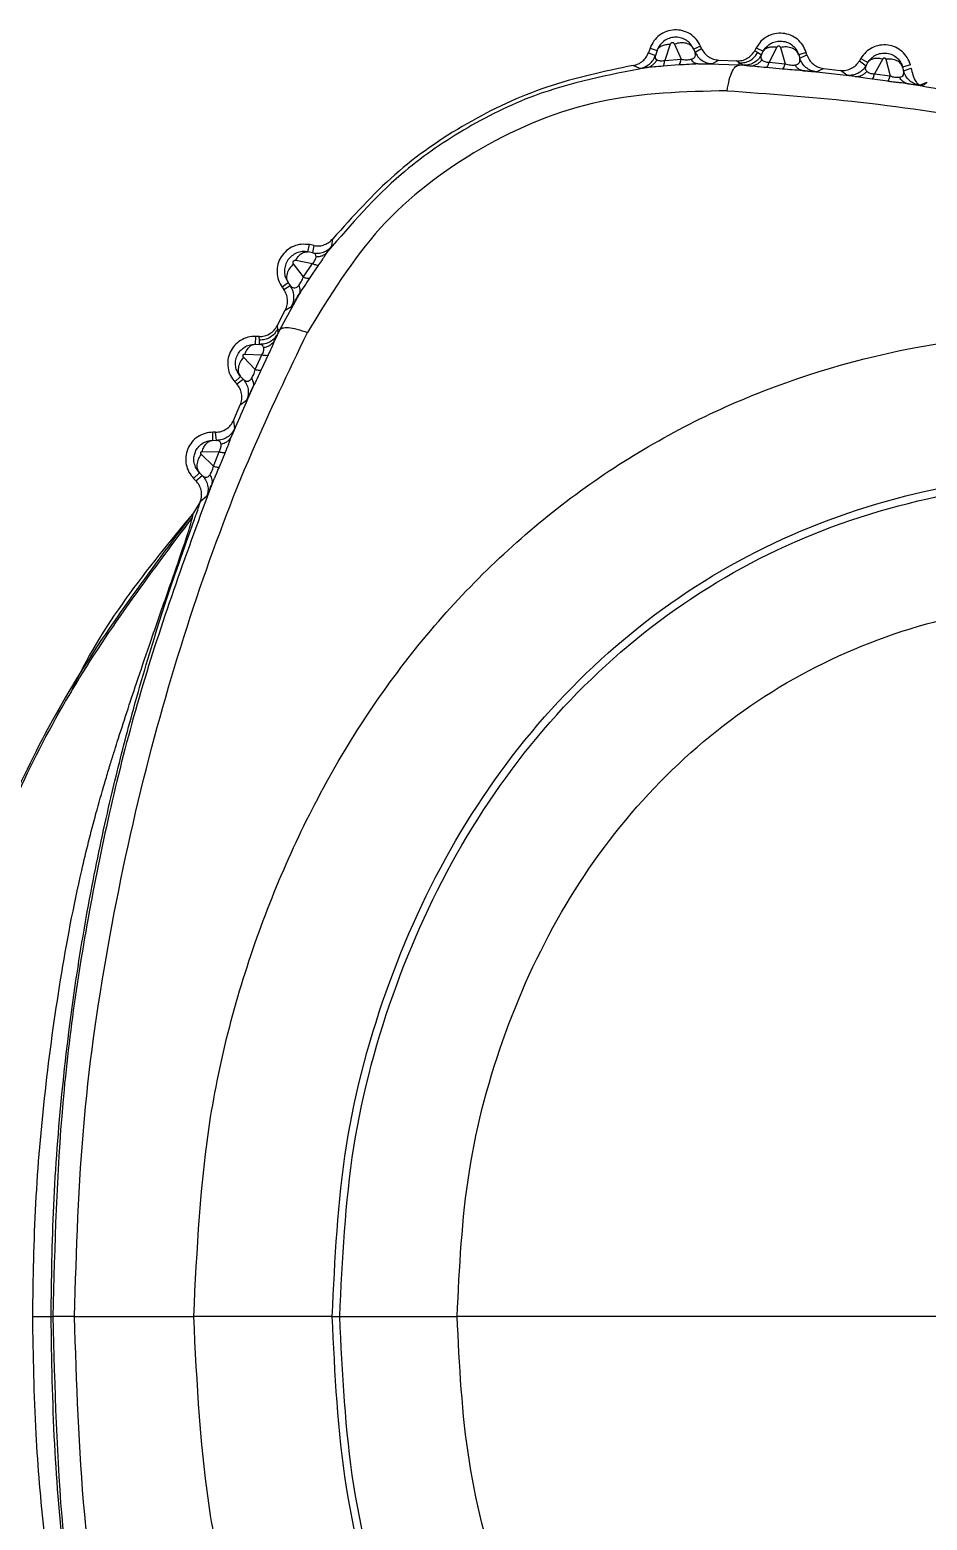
# Model space of a CAD drawing. Extents: x 412 to 492, y 622 to 766.
# Drawn here: x 485.51 to 486.421, y 696.249 to 697.764 of the extents above; entities that cross this region are included whole.
import ezdxf

# ---------------------------------------------------------------- set-up
doc = ezdxf.new("R2010")
doc.units = 0
doc.header["$MEASUREMENT"] = 0
doc.layers.add('1', color=4, linetype='Continuous')
doc.layers.add('GEOMETRY', color=4, linetype='Continuous', lineweight=25)

# ---------------------------------------------------------------- blocks, each defined once
blk = doc.blocks.new('2024 Beam 220V LL')
at = {"layer": 'GEOMETRY'}
for p, q in [((74.1871, 54.9867), (74.1855, 54.9821)), ((74.1855, 54.9821), (74.1926, 54.9794)), ((74.1871, 54.9867), (74.1942, 54.9843)), ((74.1942, 54.9843), (74.1926, 54.9794)), ((74.2076, 54.9907), (74.2021, 54.9743)), ((74.2121, 54.9909), (74.2186, 54.9754)), ((74.2384, 54.9888), (74.2315, 54.9858)), ((74.2328, 54.9827), (74.2315, 54.9858)), ((74.2328, 54.9827), (74.2395, 54.9864)), ((74.2395, 54.9864), (74.2384, 54.9888)), ((74.295, 54.9872), (74.2935, 54.9843)), ((74.2935, 54.9843), (74.2965, 54.9823)), ((74.295, 54.9872), (74.302, 54.9835)), ((74.2965, 54.9823), (74.3002, 54.9798)), ((74.3002, 54.9798), (74.302, 54.9835)), ((74.316, 54.9878), (74.3081, 54.9724)), ((74.3196, 54.9875), (74.3245, 54.9709)), ((74.3457, 54.9824), (74.3382, 54.9801)), ((74.3382, 54.9801), (74.3392, 54.9766)), ((74.3392, 54.9766), (74.3465, 54.9798)), ((74.3465, 54.9798), (74.3457, 54.9824)), ((74.1767, 54.9662), (74.1699, 54.9691)), ((74.2165, 54.9696), (74.2003, 54.9684)), ((74.2021, 54.9743), (74.2186, 54.9754)), ((74.2776, 54.9695), (74.2361, 54.9707)), ((74.2505, 54.971), (74.257, 54.9746)), ((74.257, 54.9746), (74.2749, 54.9738)), ((74.2778, 54.9718), (74.2749, 54.9738)), ((74.2776, 54.9695), (74.2778, 54.9718)), ((74.2877, 54.9687), (74.2776, 54.9695)), ((74.2814, 54.9694), (74.2778, 54.9718)), ((74.3216, 54.9654), (74.3051, 54.9669)), ((74.3081, 54.9724), (74.3245, 54.9709)), ((74.395, 54.958), (74.3416, 54.9639)), ((74.3559, 54.9628), (74.3632, 54.966)), ((74.3632, 54.966), (74.3805, 54.9641)), ((74.3871, 54.9591), (74.3805, 54.9641)), ((74.4012, 54.9762), (74.3998, 54.9738)), ((74.3998, 54.9738), (74.4065, 54.9689)), ((74.4012, 54.9762), (74.4083, 54.9721)), ((74.4065, 54.9689), (74.4083, 54.9721)), ((74.4237, 54.9758), (74.4152, 54.9607)), ((74.4266, 54.9754), (74.431, 54.9585)), ((74.4517, 54.9696), (74.4437, 54.9675)), ((74.4437, 54.9675), (74.4447, 54.9635)), ((74.4447, 54.9635), (74.4525, 54.9665)), ((74.4287, 54.9531), (74.4129, 54.9552)), ((74.4152, 54.9607), (74.431, 54.9585)), ((74.4607, 54.9491), (74.4675, 54.9518)), ((73.8397, 54.7796), (73.8411, 54.787)), ((73.8459, 54.786), (73.8411, 54.787)), ((73.8447, 54.7785), (73.8459, 54.786)), ((73.864, 54.7857), (73.865, 54.793)), ((73.8351, 54.7541), (73.825, 54.7674)), ((73.8274, 54.7712), (73.8443, 54.7678)), ((73.8351, 54.7541), (73.8443, 54.7678)), ((73.8447, 54.7785), (73.8397, 54.7796)), ((73.8163, 54.7553), (73.8197, 54.748)), ((73.8503, 54.7663), (73.8412, 54.7529)), ((73.8307, 54.7368), (73.8108, 54.7)), ((73.8197, 54.748), (73.8136, 54.7436)), ((73.8136, 54.7436), (73.8152, 54.7414)), ((73.8152, 54.7414), (73.8217, 54.7454)), ((73.8197, 54.748), (73.8217, 54.7454)), ((73.8166, 54.7204), (73.823, 54.7241)), ((73.8084, 54.7045), (73.8166, 54.7204)), ((73.7865, 54.6858), (73.7868, 54.6937)), ((73.79, 54.6936), (73.7868, 54.6937)), ((73.7903, 54.69), (73.79, 54.6936)), ((73.8108, 54.7), (73.8063, 54.6905)), ((73.8084, 54.7045), (73.8087, 54.701)), ((73.8108, 54.7), (73.8087, 54.701)), ((73.8087, 54.701), (73.809, 54.6966)), ((73.7865, 54.6858), (73.7905, 54.6856)), ((73.7905, 54.6856), (73.7903, 54.69)), ((73.786, 54.6601), (73.7742, 54.6725)), ((73.7757, 54.6758), (73.793, 54.675)), ((73.786, 54.6601), (73.793, 54.675)), ((73.7993, 54.6749), (73.7923, 54.6599)), ((73.7713, 54.6528), (73.7655, 54.6474)), ((73.7655, 54.6474), (73.7674, 54.6454)), ((73.7674, 54.6454), (73.7739, 54.6502)), ((73.7739, 54.6502), (73.7713, 54.6528)), ((73.764, 54.6082), (73.771, 54.6241)), ((73.771, 54.6241), (73.7774, 54.6288)), ((73.764, 54.6082), (73.765, 54.5999)), ((73.7432, 54.5881), (73.7432, 54.5963)), ((73.7459, 54.5963), (73.7432, 54.5963)), ((73.7432, 54.5881), (73.7469, 54.588)), ((73.7469, 54.588), (73.7459, 54.5963)), ((73.7436, 54.5617), (73.7311, 54.5739)), ((73.7323, 54.5766), (73.7496, 54.5764)), ((73.7436, 54.5617), (73.7496, 54.5764)), ((73.7555, 54.5757), (73.7494, 54.5609)), ((73.7295, 54.5551), (73.7236, 54.5493)), ((73.7295, 54.5551), (73.7255, 54.5609)), ((73.7324, 54.5523), (73.7295, 54.5551)), ((73.7236, 54.5493), (73.7259, 54.547)), ((73.7259, 54.547), (73.7324, 54.5523)), ((73.7302, 54.5256), (73.7236, 54.5145)), ((73.7289, 54.5207), (73.7302, 54.5256)), ((73.7302, 54.5256), (73.7303, 54.526)), ((73.7303, 54.526), (73.7368, 54.5312)), ((73.7224, 54.5096), (73.7236, 54.5145)), ((73.5788, 53.6975), (73.5805, 53.6975)), ((73.8643, 53.6975), (73.8719, 53.6975)), ((73.8719, 53.6975), (73.9912, 53.6975))]:
    blk.add_line(p, q, dxfattribs=at)
for points in [[(74.2384, 54.9888), (74.2371, 54.9913), (74.2344, 54.9961), (74.2279, 55.0015), (74.2203, 55.0048), (74.212, 55.0057), (74.2038, 55.0041), (74.1965, 55.0002), (74.1905, 54.9943), (74.1882, 54.9892), (74.1871, 54.9867)], [(74.3457, 54.9824), (74.3447, 54.9849), (74.3427, 54.99), (74.337, 54.996), (74.33, 55.0002), (74.322, 55.0021), (74.3138, 55.0017), (74.3061, 54.9989), (74.2994, 54.994), (74.2965, 54.9894), (74.295, 54.9872)], [(74.4517, 54.9696), (74.4507, 54.9722), (74.4489, 54.9773), (74.4434, 54.9835), (74.4366, 54.988), (74.4287, 54.9902), (74.4204, 54.99), (74.4127, 54.9875), (74.4058, 54.9829), (74.4027, 54.9784), (74.4012, 54.9762)], [(73.8411, 54.787), (73.8384, 54.7872), (73.8329, 54.7878), (73.8248, 54.7856), (73.8177, 54.7812), (73.8122, 54.7749), (73.8088, 54.7673), (73.8079, 54.759), (73.8093, 54.7507), (73.8122, 54.746), (73.8136, 54.7436)], [(73.7868, 54.6937), (73.784, 54.6936), (73.7786, 54.6933), (73.7711, 54.6899), (73.7648, 54.6847), (73.7603, 54.6778), (73.758, 54.6699), (73.7581, 54.6618), (73.7605, 54.6538), (73.7638, 54.6496), (73.7655, 54.6474)], [(73.7432, 54.5963), (73.7405, 54.5961), (73.7351, 54.5956), (73.7276, 54.592), (73.7215, 54.5865), (73.7173, 54.5795), (73.7153, 54.5715), (73.7157, 54.5634), (73.7184, 54.5555), (73.7219, 54.5514), (73.7236, 54.5493)], [(73.7236, 54.5145), (73.6791, 54.4554), (73.59, 54.3372), (73.4978, 54.134), (73.4399, 53.9193), (73.4207, 53.6975), (73.4399, 53.4758), (73.4978, 53.2611), (73.59, 53.0579), (73.6791, 52.9397), (73.7236, 52.8806)], [(73.7224, 52.8855), (73.6783, 52.9443), (73.5902, 53.062), (73.4991, 53.264), (73.4419, 53.4773), (73.4229, 53.6975), (73.4419, 53.9178), (73.4991, 54.1311), (73.5902, 54.3331), (73.6783, 54.4508), (73.7224, 54.5096)], [(74.5242, 53.6975), (74.4348, 53.6975), (74.2562, 53.6975), (74.0796, 53.6975), (73.9912, 53.6975)]]:
    blk.add_open_spline(points, degree=3, dxfattribs=at)
for points, knots in [([(74.2315, 54.9858), (74.2303, 54.9879), (74.2282, 54.9916), (74.2232, 54.9954), (74.2179, 54.9976), (74.212, 54.9981), (74.2063, 54.9969), (74.201, 54.9941), (74.1967, 54.9898), (74.195, 54.9861), (74.1942, 54.9843)], [0, 0, 0, 0, 0.150773, 0.264434, 0.386648, 0.506202, 0.625757, 0.747841, 0.872557, 1, 1, 1, 1]), ([(74.1699, 54.9691), (74.1717, 54.9695), (74.1753, 54.9703), (74.1798, 54.9735), (74.1835, 54.9774), (74.1848, 54.9806), (74.1855, 54.9821)], [0, 0, 0, 0, 0.254088, 0.511674, 0.759824, 1, 1, 1, 1]), ([(74.1767, 54.9662), (74.1785, 54.9666), (74.182, 54.9674), (74.1866, 54.9704), (74.1904, 54.9744), (74.1919, 54.9777), (74.1926, 54.9794)], [0, 0, 0, 0, 0.245213, 0.499997, 0.754783, 1, 1, 1, 1]), ([(74.1926, 54.9794), (74.1924, 54.9784), (74.1919, 54.9765), (74.1934, 54.9753), (74.1942, 54.9747)], [0, 0, 0, 0, 0.527463, 1, 1, 1, 1]), ([(74.1942, 54.9843), (74.1947, 54.9852), (74.1957, 54.9872), (74.1989, 54.9893), (74.2029, 54.9906), (74.2061, 54.9907), (74.2076, 54.9907)], [0, 0, 0, 0, 0.244802, 0.5, 0.755198, 1, 1, 1, 1]), ([(74.2121, 54.9909), (74.212, 54.9911), (74.2117, 54.9915), (74.2112, 54.992), (74.2106, 54.9923), (74.2099, 54.9923), (74.2094, 54.9923), (74.2091, 54.9922), (74.2088, 54.992), (74.2083, 54.9918), (74.2079, 54.9913), (74.2077, 54.9909), (74.2076, 54.9907)], [0, 0, 0, 0, 0.144969, 0.282382, 0.408812, 0.524214, 0.579439, 0.634146, 0.689441, 0.746369, 0.867327, 1, 1, 1, 1]), ([(74.2315, 54.9858), (74.2307, 54.9871), (74.229, 54.9897), (74.2241, 54.9919), (74.2182, 54.9925), (74.2141, 54.9914), (74.2121, 54.9909)], [0, 0, 0, 0, 0.241628, 0.499996, 0.758367, 1, 1, 1, 1]), ([(74.2287, 54.9755), (74.2292, 54.9756), (74.2305, 54.976), (74.2321, 54.9769), (74.2338, 54.9791), (74.2332, 54.9812), (74.2328, 54.9827)], [0, 0, 0, 0, 0.1026576, 0.2138341, 0.4579634, 1, 1, 1, 1]), ([(74.2328, 54.9827), (74.2337, 54.9811), (74.2355, 54.9778), (74.2398, 54.974), (74.245, 54.9715), (74.2487, 54.9711), (74.2505, 54.971)], [0, 0, 0, 0, 0.244832, 0.500003, 0.755172, 1, 1, 1, 1]), ([(74.2395, 54.9864), (74.2404, 54.9847), (74.2422, 54.9814), (74.2466, 54.9778), (74.2516, 54.9752), (74.2552, 54.9748), (74.257, 54.9746)], [0, 0, 0, 0, 0.25384, 0.511381, 0.759816, 1, 1, 1, 1]), ([(74.2749, 54.9738), (74.2768, 54.9739), (74.2806, 54.9739), (74.286, 54.9762), (74.2905, 54.9796), (74.2925, 54.9827), (74.2935, 54.9843)], [0, 0, 0, 0, 0.254418, 0.510944, 0.758803, 1, 1, 1, 1]), ([(74.2778, 54.9718), (74.2796, 54.9718), (74.2834, 54.9719), (74.2888, 54.974), (74.2935, 54.9775), (74.2955, 54.9807), (74.2965, 54.9823)], [0, 0, 0, 0, 0.244674, 0.499936, 0.755232, 1, 1, 1, 1]), ([(74.3002, 54.9798), (74.2992, 54.9782), (74.2971, 54.975), (74.2925, 54.9716), (74.287, 54.9694), (74.2832, 54.9694), (74.2814, 54.9694)], [0, 0, 0, 0, 0.244705, 0.5, 0.755295, 1, 1, 1, 1]), ([(74.3002, 54.9798), (74.2998, 54.9789), (74.2991, 54.9771), (74.3002, 54.9754), (74.3008, 54.9747)], [0, 0, 0, 0, 0.523731, 1, 1, 1, 1]), ([(74.302, 54.9835), (74.303, 54.9849), (74.3048, 54.9879), (74.3091, 54.9913), (74.3142, 54.9935), (74.32, 54.9942), (74.3258, 54.9932), (74.3312, 54.9904), (74.3357, 54.9859), (74.3373, 54.982), (74.3382, 54.9801)], [0, 0, 0, 0, 0.112526, 0.228496, 0.347979, 0.471037, 0.597725, 0.728089, 0.86217, 1, 1, 1, 1]), ([(74.302, 54.9835), (74.3027, 54.9843), (74.304, 54.9861), (74.3073, 54.9877), (74.3114, 54.9884), (74.3145, 54.988), (74.316, 54.9878)], [0, 0, 0, 0, 0.244947, 0.5, 0.755053, 1, 1, 1, 1]), ([(74.3196, 54.9875), (74.3196, 54.9876), (74.3194, 54.988), (74.3191, 54.9884), (74.3186, 54.9887), (74.3181, 54.9888), (74.3177, 54.9888), (74.3174, 54.9888), (74.3171, 54.9887), (74.3167, 54.9886), (74.3163, 54.9882), (74.3161, 54.9879), (74.316, 54.9878)], [0, 0, 0, 0, 0.146341, 0.284794, 0.411815, 0.527267, 0.582282, 0.636635, 0.691461, 0.747852, 0.86781, 1, 1, 1, 1]), ([(74.3382, 54.9801), (74.3375, 54.9814), (74.3362, 54.9841), (74.3316, 54.9869), (74.3258, 54.9883), (74.3217, 54.9877), (74.3196, 54.9875)], [0, 0, 0, 0, 0.241786, 0.499997, 0.75821, 1, 1, 1, 1]), ([(74.3465, 54.9798), (74.3473, 54.978), (74.3487, 54.9744), (74.3529, 54.9702), (74.3577, 54.9671), (74.3614, 54.9664), (74.3632, 54.966)], [0, 0, 0, 0, 0.253674, 0.509842, 0.758373, 1, 1, 1, 1]), ([(74.4083, 54.9721), (74.4093, 54.9736), (74.4114, 54.9765), (74.416, 54.9798), (74.4216, 54.9818), (74.4277, 54.9819), (74.4335, 54.9802), (74.4382, 54.9769), (74.4419, 54.9726), (74.4431, 54.9692), (74.4437, 54.9675)], [0, 0, 0, 0, 0.116086, 0.238887, 0.368451, 0.504811, 0.634546, 0.760306, 0.882114, 1, 1, 1, 1]), ([(74.1833, 54.9669), (74.1449, 54.9595), (74.0805, 54.9469), (73.9973, 54.9053), (73.9237, 54.8542), (73.8835, 54.8075), (73.86, 54.7802)], [0, 0, 0, 0, 0.307324, 0.515132, 0.716378, 1, 1, 1, 1]), ([(74.1699, 54.9691), (74.1404, 54.9629), (74.0816, 54.9506), (73.9999, 54.9119), (73.9253, 54.8605), (73.8852, 54.8156), (73.865, 54.793)], [0, 0, 0, 0, 0.25081, 0.499261, 0.74806, 1, 1, 1, 1]), ([(74.1767, 54.9662), (74.177, 54.9663), (74.1775, 54.9663), (74.1814, 54.9667), (74.1833, 54.9669)], [0, 0, 0, 0, 0.529053, 1, 1, 1, 1]), ([(74.1833, 54.9669), (74.1843, 54.9671), (74.1865, 54.9676), (74.1895, 54.9693), (74.1921, 54.9716), (74.1935, 54.9737), (74.1942, 54.9747)], [0, 0, 0, 0, 0.247362, 0.499999, 0.752637, 1, 1, 1, 1]), ([(74.2003, 54.9684), (74.1972, 54.9681), (74.1906, 54.9676), (74.1858, 54.9671), (74.1833, 54.9669)], [0, 0, 0, 0, 0.47182, 1, 1, 1, 1]), ([(74.1942, 54.9747), (74.1946, 54.9745), (74.1954, 54.9742), (74.1973, 54.9739), (74.1995, 54.9738), (74.2012, 54.9742), (74.2021, 54.9743)], [0, 0, 0, 0, 0.272932, 0.525631, 0.762717, 1, 1, 1, 1]), ([(74.2003, 54.9684), (74.2007, 54.9689), (74.2015, 54.9698), (74.2019, 54.9728), (74.2021, 54.9743)], [0, 0, 0, 0, 0.5, 1, 1, 1, 1]), ([(74.2165, 54.9696), (74.2169, 54.97), (74.2178, 54.971), (74.2183, 54.974), (74.2186, 54.9754)], [0, 0, 0, 0, 0.500743, 1, 1, 1, 1]), ([(74.2361, 54.9707), (74.233, 54.9705), (74.2268, 54.9702), (74.22, 54.9698), (74.2165, 54.9696)], [0, 0, 0, 0, 0.489149, 1, 1, 1, 1]), ([(74.2186, 54.9754), (74.2195, 54.9753), (74.2212, 54.975), (74.224, 54.9749), (74.2266, 54.9751), (74.228, 54.9754), (74.2287, 54.9755)], [0, 0, 0, 0, 0.2651723, 0.5096774, 0.7492321, 1, 1, 1, 1]), ([(74.2361, 54.9707), (74.2347, 54.9709), (74.232, 54.9713), (74.2298, 54.9741), (74.2287, 54.9755)], [0, 0, 0, 0, 0.509663, 1, 1, 1, 1]), ([(74.2361, 54.9707), (74.2382, 54.9707), (74.2426, 54.9708), (74.2488, 54.9708), (74.2498, 54.9709), (74.2505, 54.971)], [0, 0, 0, 0, 0.215347, 0.453142, 1, 1, 1, 1]), ([(74.2654, 54.9434), (74.2661, 54.9473), (74.2675, 54.9551), (74.2705, 54.9634), (74.2739, 54.9686), (74.2764, 54.9692), (74.2776, 54.9695)], [0, 0, 0, 0, 0.252807, 0.508865, 0.760288, 1, 1, 1, 1]), ([(74.2877, 54.9687), (74.2861, 54.9688), (74.2823, 54.9692), (74.2817, 54.9693), (74.2814, 54.9694)], [0, 0, 0, 0, 0.437397, 1, 1, 1, 1]), ([(74.2877, 54.9687), (74.2889, 54.9687), (74.2913, 54.9687), (74.2948, 54.9699), (74.2981, 54.9718), (74.2999, 54.9737), (74.3008, 54.9747)], [0, 0, 0, 0, 0.247085, 0.499998, 0.752911, 1, 1, 1, 1]), ([(74.3051, 54.9669), (74.3019, 54.9672), (74.2952, 54.9679), (74.2903, 54.9684), (74.2877, 54.9687)], [0, 0, 0, 0, 0.472718, 1, 1, 1, 1]), ([(74.3008, 54.9747), (74.3011, 54.9744), (74.3018, 54.9738), (74.3035, 54.9731), (74.3053, 54.9726), (74.3069, 54.9724), (74.3078, 54.9724), (74.3081, 54.9724)], [0, 0, 0, 0, 0.278913, 0.535679, 0.770925, 0.912381, 1, 1, 1, 1]), ([(74.3051, 54.9669), (74.3056, 54.9673), (74.3066, 54.9681), (74.3076, 54.971), (74.3081, 54.9724)], [0, 0, 0, 0, 0.499997, 1, 1, 1, 1]), ([(74.3216, 54.9654), (74.3221, 54.9658), (74.3231, 54.9667), (74.3241, 54.9695), (74.3245, 54.9709)], [0, 0, 0, 0, 0.5010989, 1, 1, 1, 1]), ([(74.3416, 54.9639), (74.3383, 54.9642), (74.3319, 54.9646), (74.325, 54.9652), (74.3216, 54.9654)], [0, 0, 0, 0, 0.510693, 1, 1, 1, 1]), ([(74.3245, 54.9709), (74.3254, 54.9706), (74.3271, 54.9701), (74.3298, 54.9696), (74.3324, 54.9695), (74.3338, 54.9696), (74.3345, 54.9697)], [0, 0, 0, 0, 0.266443, 0.509618, 0.748019, 1, 1, 1, 1]), ([(74.3345, 54.9697), (74.3351, 54.9698), (74.3363, 54.97), (74.3379, 54.9708), (74.3397, 54.9728), (74.3394, 54.975), (74.3392, 54.9766)], [0, 0, 0, 0, 0.1024138, 0.2137477, 0.4583424, 1, 1, 1, 1]), ([(74.3416, 54.9639), (74.3409, 54.9641), (74.3395, 54.9644), (74.3369, 54.966), (74.3354, 54.9682), (74.3345, 54.9697)], [0, 0, 0, 0, 0.256158, 0.511246, 1, 1, 1, 1]), ([(74.3559, 54.9628), (74.3541, 54.9631), (74.3503, 54.9638), (74.3453, 54.967), (74.3413, 54.9712), (74.3399, 54.9748), (74.3392, 54.9766)], [0, 0, 0, 0, 0.244606, 0.5, 0.755394, 1, 1, 1, 1]), ([(74.3416, 54.9639), (74.3436, 54.9638), (74.348, 54.9634), (74.3542, 54.9628), (74.3552, 54.9628), (74.3559, 54.9628)], [0, 0, 0, 0, 0.215843, 0.454476, 1, 1, 1, 1]), ([(74.3805, 54.9641), (74.3824, 54.964), (74.3863, 54.9639), (74.3918, 54.966), (74.3966, 54.9692), (74.3987, 54.9723), (74.3998, 54.9738)], [0, 0, 0, 0, 0.253687, 0.509854, 0.758386, 1, 1, 1, 1]), ([(74.4065, 54.9689), (74.4054, 54.9673), (74.4033, 54.9642), (74.3984, 54.9609), (74.3929, 54.9589), (74.389, 54.9591), (74.3871, 54.9591)], [0, 0, 0, 0, 0.244604, 0.5, 0.755396, 1, 1, 1, 1]), ([(74.4065, 54.9689), (74.406, 54.9678), (74.4052, 54.9658), (74.4067, 54.9639), (74.4074, 54.963)], [0, 0, 0, 0, 0.527507, 1, 1, 1, 1]), ([(74.4083, 54.9721), (74.409, 54.973), (74.4105, 54.9748), (74.4142, 54.9764), (74.4188, 54.9768), (74.422, 54.9761), (74.4237, 54.9758)], [0, 0, 0, 0, 0.244322, 0.5, 0.755678, 1, 1, 1, 1]), ([(74.4266, 54.9754), (74.4266, 54.9756), (74.4265, 54.9758), (74.4262, 54.9762), (74.4258, 54.9765), (74.4254, 54.9766), (74.425, 54.9766), (74.4247, 54.9766), (74.4243, 54.9764), (74.4239, 54.9762), (74.4237, 54.9759), (74.4237, 54.9758)], [0, 0, 0, 0, 0.144332, 0.279371, 0.402692, 0.51582, 0.570689, 0.625661, 0.739505, 0.863851, 1, 1, 1, 1]), ([(74.4437, 54.9675), (74.4431, 54.9688), (74.442, 54.9714), (74.4379, 54.9742), (74.4325, 54.9757), (74.4285, 54.9755), (74.4266, 54.9754)], [0, 0, 0, 0, 0.242505, 0.499998, 0.757492, 1, 1, 1, 1]), ([(74.4686, 54.9522), (74.4676, 54.9512), (74.4663, 54.9498), (74.4641, 54.9488), (74.4627, 54.9486), (74.4613, 54.9489), (74.4594, 54.9499), (74.4552, 54.9554), (74.4537, 54.9615), (74.4525, 54.9665)], [0, 0, 0, 0, 0.140957, 0.196406, 0.24569, 0.293402, 0.344557, 0.471864, 1, 1, 1, 1]), ([(74.395, 54.958), (74.393, 54.9582), (74.3883, 54.9589), (74.3875, 54.959), (74.3871, 54.9591)], [0, 0, 0, 0, 0.428533, 1, 1, 1, 1]), ([(74.395, 54.958), (74.3961, 54.9579), (74.3983, 54.9578), (74.4016, 54.9588), (74.4047, 54.9605), (74.4065, 54.9622), (74.4074, 54.963)], [0, 0, 0, 0, 0.247251, 0.5, 0.752748, 1, 1, 1, 1]), ([(74.4129, 54.9552), (74.4096, 54.9557), (74.4029, 54.9567), (74.3977, 54.9575), (74.395, 54.958)], [0, 0, 0, 0, 0.485792, 1, 1, 1, 1]), ([(74.4074, 54.963), (74.4078, 54.9628), (74.4086, 54.9622), (74.4103, 54.9614), (74.4126, 54.9608), (74.4143, 54.9607), (74.4152, 54.9607)], [0, 0, 0, 0, 0.275715, 0.530152, 0.765716, 1, 1, 1, 1]), ([(74.4129, 54.9552), (74.4132, 54.9557), (74.4139, 54.9565), (74.4148, 54.9593), (74.4152, 54.9607)], [0, 0, 0, 0, 0.5, 1, 1, 1, 1]), ([(74.4287, 54.9531), (74.4291, 54.9535), (74.4297, 54.9544), (74.4306, 54.9571), (74.431, 54.9585)], [0, 0, 0, 0, 0.501821, 1, 1, 1, 1]), ([(74.4481, 54.9507), (74.4457, 54.951), (74.4419, 54.9515), (74.4375, 54.9519), (74.4348, 54.9522), (74.4324, 54.9525), (74.4301, 54.9529), (74.4287, 54.9531)], [0, 0, 0, 0, 0.4139209, 0.6366136, 0.6559025, 0.7974474, 1, 1, 1, 1]), ([(74.431, 54.9585), (74.4318, 54.9582), (74.4334, 54.9577), (74.4361, 54.9572), (74.4385, 54.9571), (74.4398, 54.9572), (74.4404, 54.9572)], [0, 0, 0, 0, 0.258502, 0.499148, 0.741168, 1, 1, 1, 1]), ([(74.4404, 54.9572), (74.4414, 54.9575), (74.4434, 54.9579), (74.445, 54.9601), (74.4448, 54.9621), (74.4447, 54.9635)], [0, 0, 0, 0, 0.216052, 0.460815, 1, 1, 1, 1]), ([(74.4481, 54.9507), (74.4473, 54.9509), (74.4458, 54.9513), (74.443, 54.9532), (74.4414, 54.9556), (74.4404, 54.9572)], [0, 0, 0, 0, 0.255693, 0.510835, 1, 1, 1, 1]), ([(74.4607, 54.9491), (74.4589, 54.9496), (74.4552, 54.9505), (74.4504, 54.9537), (74.4466, 54.9581), (74.4453, 54.9617), (74.4447, 54.9635)], [0, 0, 0, 0, 0.244703, 0.5, 0.755297, 1, 1, 1, 1]), ([(75.9125, 54.1051), (75.8664, 54.1602), (75.774, 54.2705), (75.616, 54.4192), (75.4455, 54.5532), (75.2627, 54.6706), (75.0696, 54.7703), (74.8684, 54.8509), (74.6606, 54.9135), (74.5189, 54.9383), (74.4481, 54.9507)], [0, 0, 0, 0, 0.124613, 0.249568, 0.374705, 0.499995, 0.625284, 0.750423, 0.875382, 1, 1, 1, 1]), ([(74.4481, 54.9507), (74.45, 54.9505), (74.4538, 54.95), (74.4592, 54.9492), (74.4601, 54.9492), (74.4607, 54.9491)], [0, 0, 0, 0, 0.221728, 0.46188, 1, 1, 1, 1]), ([(74.2654, 54.9434), (74.2219, 54.9424), (74.1356, 54.9404), (74.0125, 54.8895), (73.9067, 54.8085), (73.8617, 54.7347), (73.8391, 54.6976)], [0, 0, 0, 0, 0.251416, 0.499983, 0.748554, 1, 1, 1, 1]), ([(74.2654, 54.9434), (74.3075, 54.9404), (74.3974, 54.9339), (74.5426, 54.9123), (74.6903, 54.88), (74.837, 54.8359), (74.9769, 54.7832), (75.116, 54.7211), (75.2654, 54.6426), (75.4195, 54.5431), (75.5782, 54.4216), (75.7087, 54.3016), (75.8101, 54.1926), (75.8841, 54.1037), (75.9452, 54.0217), (75.9807, 53.9689), (75.9976, 53.9437)], [0, 0, 0, 0, 0.061839, 0.131845, 0.211627, 0.279904, 0.352971, 0.427433, 0.499926, 0.596401, 0.691889, 0.788478, 0.852073, 0.906668, 0.955606, 1, 1, 1, 1]), ([(73.8447, 54.7785), (73.8465, 54.7783), (73.8501, 54.7779), (73.8555, 54.7792), (73.8604, 54.7817), (73.8628, 54.7844), (73.864, 54.7857)], [0, 0, 0, 0, 0.245215, 0.500001, 0.754786, 1, 1, 1, 1]), ([(73.8459, 54.786), (73.8477, 54.7858), (73.8513, 54.7854), (73.8566, 54.7868), (73.8614, 54.7892), (73.8638, 54.7918), (73.865, 54.793)], [0, 0, 0, 0, 0.254076, 0.511662, 0.759811, 1, 1, 1, 1]), ([(73.86, 54.7802), (73.8612, 54.7817), (73.8636, 54.785), (73.8639, 54.7855), (73.864, 54.7857)], [0, 0, 0, 0, 0.470584, 1, 1, 1, 1]), ([(73.8397, 54.7796), (73.8378, 54.7798), (73.8339, 54.7802), (73.8282, 54.7788), (73.8232, 54.7758), (73.8191, 54.7716), (73.8166, 54.7663), (73.8155, 54.7607), (73.816, 54.757), (73.8163, 54.7553)], [0, 0, 0, 0, 0.144507, 0.289018, 0.433648, 0.578516, 0.721145, 0.865396, 1, 1, 1, 1]), ([(73.825, 54.7674), (73.8236, 54.766), (73.8206, 54.7629), (73.8181, 54.7575), (73.8176, 54.7521), (73.819, 54.7494), (73.8197, 54.748)], [0, 0, 0, 0, 0.241635, 0.500008, 0.758375, 1, 1, 1, 1]), ([(73.825, 54.7674), (73.8249, 54.7676), (73.8246, 54.768), (73.8245, 54.7687), (73.8246, 54.7694), (73.8248, 54.77), (73.8251, 54.7704), (73.8254, 54.7706), (73.8257, 54.7709), (73.8261, 54.7711), (73.8267, 54.7712), (73.8272, 54.7712), (73.8274, 54.7712)], [0, 0, 0, 0, 0.1449882, 0.2823959, 0.4088267, 0.524229, 0.5794503, 0.6341592, 0.6894534, 0.7463817, 0.8673432, 1, 1, 1, 1]), ([(73.8274, 54.7712), (73.8282, 54.7725), (73.8298, 54.7752), (73.833, 54.7781), (73.8364, 54.7797), (73.8386, 54.7796), (73.8397, 54.7796)], [0, 0, 0, 0, 0.244802, 0.5, 0.755198, 1, 1, 1, 1]), ([(73.8443, 54.7678), (73.8449, 54.7684), (73.846, 54.7697), (73.8467, 54.771), (73.8471, 54.7718), (73.8473, 54.7724), (73.8478, 54.7735), (73.8479, 54.7742), (73.848, 54.7747)], [0, 0, 0, 0, 0.238068, 0.475416, 0.501679, 0.551762, 0.728188, 1, 1, 1, 1]), ([(73.8443, 54.7678), (73.8457, 54.7672), (73.8485, 54.7661), (73.8497, 54.7662), (73.8503, 54.7663)], [0, 0, 0, 0, 0.4999998, 1, 1, 1, 1]), ([(73.848, 54.7747), (73.8479, 54.7757), (73.8476, 54.7777), (73.8457, 54.7782), (73.8447, 54.7785)], [0, 0, 0, 0, 0.471748, 1, 1, 1, 1]), ([(73.848, 54.7747), (73.8492, 54.7748), (73.8516, 54.7749), (73.8549, 54.776), (73.8578, 54.7777), (73.8593, 54.7794), (73.86, 54.7802)], [0, 0, 0, 0, 0.247391, 0.500007, 0.75262, 1, 1, 1, 1]), ([(73.86, 54.7802), (73.8594, 54.7793), (73.8585, 54.7781), (73.8574, 54.7765), (73.8569, 54.7757), (73.8566, 54.7753), (73.8564, 54.775), (73.8557, 54.774), (73.8537, 54.7711), (73.8517, 54.7683), (73.8503, 54.7663)], [0, 0, 0, 0, 0.237358, 0.356058, 0.420019, 0.422084, 0.43752, 0.479818, 0.63966, 1, 1, 1, 1]), ([(73.8302, 54.7455), (73.8306, 54.746), (73.8315, 54.7471), (73.833, 54.7492), (73.8342, 54.7517), (73.8348, 54.7533), (73.8351, 54.7541)], [0, 0, 0, 0, 0.249261, 0.488794, 0.734234, 1, 1, 1, 1]), ([(73.8412, 54.7529), (73.8394, 54.7501), (73.8357, 54.7446), (73.8324, 54.7394), (73.8307, 54.7368)], [0, 0, 0, 0, 0.51114, 1, 1, 1, 1]), ([(73.8351, 54.7541), (73.8365, 54.7536), (73.8394, 54.7525), (73.8406, 54.7528), (73.8412, 54.7529)], [0, 0, 0, 0, 0.499386, 1, 1, 1, 1]), ([(73.8166, 54.7204), (73.8174, 54.7221), (73.8189, 54.7256), (73.8191, 54.7313), (73.818, 54.7368), (73.8161, 54.7399), (73.8152, 54.7414)], [0, 0, 0, 0, 0.253852, 0.511393, 0.759829, 1, 1, 1, 1]), ([(73.8217, 54.7454), (73.8228, 54.7443), (73.8244, 54.7427), (73.8272, 54.7431), (73.8289, 54.7441), (73.8298, 54.745), (73.8302, 54.7455)], [0, 0, 0, 0, 0.55288, 0.791652, 0.900062, 1, 1, 1, 1]), ([(73.823, 54.7241), (73.8238, 54.7258), (73.8253, 54.7292), (73.8257, 54.735), (73.8246, 54.7406), (73.8227, 54.7438), (73.8217, 54.7454)], [0, 0, 0, 0, 0.24483, 0.5, 0.75517, 1, 1, 1, 1]), ([(73.823, 54.7241), (73.8234, 54.7247), (73.824, 54.7256), (73.8273, 54.7311), (73.8296, 54.735), (73.8307, 54.7368)], [0, 0, 0, 0, 0.547732, 0.785452, 1, 1, 1, 1]), ([(73.8302, 54.7455), (73.8308, 54.7439), (73.8321, 54.7406), (73.8312, 54.7381), (73.8307, 54.7368)], [0, 0, 0, 0, 0.490313, 1, 1, 1, 1]), ([(73.6026, 53.6975), (73.6046, 53.7648), (73.6085, 53.8947), (73.6365, 54.0844), (73.675, 54.2613), (73.7239, 54.4255), (73.7781, 54.5704), (73.8199, 54.6575), (73.8391, 54.6976)], [0, 0, 0, 0, 0.194123, 0.375326, 0.553698, 0.717107, 0.869983, 1, 1, 1, 1]), ([(73.7237, 53.6975), (73.727, 53.7654), (73.7335, 53.9004), (73.7864, 54.0952), (73.8703, 54.2742), (73.9864, 54.4301), (74.1313, 54.5561), (74.3007, 54.6453), (74.4869, 54.6944), (74.6822, 54.7038), (74.8792, 54.6748), (75.0708, 54.6099), (75.25, 54.5129), (75.41, 54.388), (75.5439, 54.2388), (75.6447, 54.0703), (75.7113, 53.8879), (75.7199, 53.7607), (75.7242, 53.6975)], [0, 0, 0, 0, 0.064638, 0.128652, 0.191528, 0.253029, 0.313363, 0.373321, 0.433986, 0.495948, 0.559248, 0.623536, 0.688243, 0.752741, 0.816423, 0.878848, 0.939909, 1, 1, 1, 1]), ([(73.79, 54.6936), (73.7919, 54.6937), (73.7958, 54.6938), (73.801, 54.6963), (73.8055, 54.6998), (73.8075, 54.7029), (73.8084, 54.7045)], [0, 0, 0, 0, 0.253715, 0.509834, 0.758299, 1, 1, 1, 1]), ([(73.8087, 54.701), (73.8077, 54.6994), (73.8058, 54.6961), (73.8012, 54.6925), (73.7959, 54.6902), (73.7921, 54.69), (73.7903, 54.69)], [0, 0, 0, 0, 0.244721, 0.5, 0.755279, 1, 1, 1, 1]), ([(73.809, 54.6966), (73.808, 54.695), (73.8061, 54.6918), (73.8015, 54.6881), (73.7962, 54.6858), (73.7924, 54.6857), (73.7905, 54.6856)], [0, 0, 0, 0, 0.244705, 0.5, 0.755295, 1, 1, 1, 1]), ([(73.809, 54.6966), (73.8089, 54.6963), (73.8087, 54.6957), (73.807, 54.6921), (73.8063, 54.6905)], [0, 0, 0, 0, 0.5639057, 1, 1, 1, 1]), ([(73.8108, 54.7), (73.8116, 54.7009), (73.8133, 54.7027), (73.8195, 54.703), (73.8281, 54.7015), (73.8354, 54.6989), (73.8391, 54.6976)], [0, 0, 0, 0, 0.239707, 0.491119, 0.747175, 1, 1, 1, 1]), ([(73.7713, 54.6528), (73.7698, 54.6549), (73.7672, 54.6584), (73.7659, 54.6645), (73.7662, 54.6701), (73.7681, 54.6755), (73.7715, 54.6801), (73.776, 54.6835), (73.7811, 54.6856), (73.7847, 54.6857), (73.7865, 54.6858)], [0, 0, 0, 0, 0.166512, 0.279987, 0.401109, 0.523295, 0.648233, 0.769287, 0.886519, 1, 1, 1, 1]), ([(73.7757, 54.6758), (73.7763, 54.6772), (73.7775, 54.6801), (73.7801, 54.6833), (73.7832, 54.6854), (73.7854, 54.6857), (73.7865, 54.6858)], [0, 0, 0, 0, 0.244947, 0.5, 0.755053, 1, 1, 1, 1]), ([(73.7947, 54.6824), (73.7944, 54.6833), (73.7935, 54.6852), (73.7916, 54.6854), (73.7905, 54.6856)], [0, 0, 0, 0, 0.475353, 1, 1, 1, 1]), ([(73.793, 54.675), (73.7934, 54.6757), (73.7942, 54.6772), (73.7945, 54.6785), (73.7947, 54.6793), (73.7948, 54.68), (73.7949, 54.6811), (73.7948, 54.6819), (73.7947, 54.6824)], [0, 0, 0, 0, 0.230171, 0.465865, 0.473511, 0.536883, 0.722542, 1, 1, 1, 1]), ([(73.7947, 54.6824), (73.796, 54.6827), (73.7985, 54.6833), (73.8018, 54.6851), (73.8045, 54.6875), (73.8057, 54.6895), (73.8063, 54.6905)], [0, 0, 0, 0, 0.247126, 0.500004, 0.75288, 1, 1, 1, 1]), ([(73.8063, 54.6905), (73.8059, 54.6896), (73.8052, 54.6882), (73.8045, 54.6865), (73.8037, 54.6846), (73.802, 54.6807), (73.8003, 54.6771), (73.7993, 54.6749)], [0, 0, 0, 0, 0.231722, 0.347212, 0.412126, 0.632719, 1, 1, 1, 1]), ([(73.7742, 54.6725), (73.773, 54.6709), (73.7704, 54.6676), (73.7687, 54.6619), (73.7688, 54.6566), (73.7705, 54.654), (73.7713, 54.6528)], [0, 0, 0, 0, 0.241792, 0.500007, 0.758217, 1, 1, 1, 1]), ([(73.7742, 54.6725), (73.7741, 54.6727), (73.7739, 54.673), (73.7737, 54.6735), (73.7737, 54.6741), (73.7738, 54.6746), (73.774, 54.6749), (73.7742, 54.6752), (73.7744, 54.6754), (73.7747, 54.6756), (73.7752, 54.6758), (73.7755, 54.6758), (73.7757, 54.6758)], [0, 0, 0, 0, 0.146361, 0.284808, 0.41183, 0.527282, 0.582294, 0.636648, 0.691473, 0.747865, 0.867827, 1, 1, 1, 1]), ([(73.793, 54.675), (73.7944, 54.6747), (73.7974, 54.6742), (73.7987, 54.6747), (73.7993, 54.6749)], [0, 0, 0, 0, 0.500018, 1, 1, 1, 1]), ([(73.7739, 54.6502), (73.7751, 54.6492), (73.7769, 54.6477), (73.7796, 54.6484), (73.7812, 54.6495), (73.7819, 54.6505), (73.7823, 54.651)], [0, 0, 0, 0, 0.552691, 0.791968, 0.900435, 1, 1, 1, 1]), ([(73.7739, 54.6502), (73.775, 54.6487), (73.7774, 54.6457), (73.7791, 54.6401), (73.7793, 54.6342), (73.778, 54.6306), (73.7774, 54.6288)], [0, 0, 0, 0, 0.244606, 0.5, 0.755394, 1, 1, 1, 1]), ([(73.7823, 54.651), (73.7827, 54.6515), (73.7835, 54.6527), (73.7846, 54.6549), (73.7855, 54.6575), (73.7859, 54.6592), (73.786, 54.6601)], [0, 0, 0, 0, 0.25021, 0.488494, 0.732792, 1, 1, 1, 1]), ([(73.7823, 54.651), (73.7831, 54.6494), (73.7848, 54.6462), (73.7841, 54.6436), (73.7838, 54.6422)], [0, 0, 0, 0, 0.4898, 1, 1, 1, 1]), ([(73.7923, 54.6599), (73.7909, 54.6569), (73.788, 54.6508), (73.7852, 54.6451), (73.7838, 54.6422)], [0, 0, 0, 0, 0.491532, 1, 1, 1, 1]), ([(73.786, 54.6601), (73.7875, 54.6598), (73.7904, 54.6592), (73.7917, 54.6596), (73.7923, 54.6599)], [0, 0, 0, 0, 0.499055, 1, 1, 1, 1]), ([(73.7838, 54.6422), (73.7801, 54.6339), (73.7727, 54.6174), (73.7655, 54.6006), (73.762, 54.5923)], [0, 0, 0, 0, 0.499752, 1, 1, 1, 1]), ([(73.771, 54.6241), (73.7716, 54.6259), (73.7729, 54.6296), (73.7725, 54.6355), (73.7708, 54.641), (73.7685, 54.644), (73.7674, 54.6454)], [0, 0, 0, 0, 0.253687, 0.5098545, 0.7583857, 1, 1, 1, 1]), ([(73.7774, 54.6288), (73.7778, 54.6294), (73.7783, 54.6303), (73.781, 54.6361), (73.7829, 54.6402), (73.7838, 54.6422)], [0, 0, 0, 0, 0.54318, 0.782069, 1, 1, 1, 1]), ([(73.7459, 54.5963), (73.7479, 54.5965), (73.7518, 54.5968), (73.757, 54.5995), (73.7614, 54.6032), (73.7631, 54.6066), (73.764, 54.6082)], [0, 0, 0, 0, 0.2536742, 0.5098419, 0.7583726, 1, 1, 1, 1]), ([(73.7255, 54.5609), (73.7248, 54.5629), (73.7236, 54.5665), (73.7239, 54.5719), (73.7253, 54.5767), (73.7279, 54.5811), (73.732, 54.5849), (73.7372, 54.5875), (73.7411, 54.5879), (73.7432, 54.5881)], [0, 0, 0, 0, 0.160863, 0.299617, 0.416215, 0.550348, 0.692325, 0.842197, 1, 1, 1, 1]), ([(73.7323, 54.5766), (73.7328, 54.5782), (73.7338, 54.5814), (73.7365, 54.5851), (73.7397, 54.5876), (73.742, 54.5879), (73.7432, 54.5881)], [0, 0, 0, 0, 0.244322, 0.5, 0.755678, 1, 1, 1, 1]), ([(73.765, 54.5999), (73.7641, 54.5983), (73.7623, 54.5949), (73.7579, 54.591), (73.7526, 54.5885), (73.7487, 54.5882), (73.7469, 54.588)], [0, 0, 0, 0, 0.244604, 0.5, 0.755396, 1, 1, 1, 1]), ([(73.7515, 54.5842), (73.7513, 54.5849), (73.7511, 54.5861), (73.7496, 54.5876), (73.748, 54.5878), (73.7469, 54.588)], [0, 0, 0, 0, 0.226914, 0.472559, 1, 1, 1, 1]), ([(73.7515, 54.5842), (73.7527, 54.5846), (73.755, 54.5852), (73.758, 54.5871), (73.7605, 54.5894), (73.7615, 54.5913), (73.762, 54.5923)], [0, 0, 0, 0, 0.247273, 0.499996, 0.752721, 1, 1, 1, 1]), ([(73.762, 54.5923), (73.7612, 54.5903), (73.7604, 54.5883), (73.7596, 54.586), (73.7591, 54.5848), (73.7586, 54.5832), (73.7577, 54.581), (73.7568, 54.5788), (73.756, 54.5769), (73.7555, 54.5757)], [0, 0, 0, 0, 0.415796, 0.420284, 0.453774, 0.64405, 0.702207, 0.805119, 1, 1, 1, 1]), ([(73.765, 54.5999), (73.7649, 54.5995), (73.7646, 54.5988), (73.7628, 54.5942), (73.762, 54.5923)], [0, 0, 0, 0, 0.5726771, 1, 1, 1, 1]), ([(73.7311, 54.5739), (73.7301, 54.5723), (73.7279, 54.5689), (73.7266, 54.5635), (73.727, 54.5586), (73.7287, 54.5563), (73.7295, 54.5551)], [0, 0, 0, 0, 0.24251, 0.500006, 0.757498, 1, 1, 1, 1]), ([(73.7311, 54.5739), (73.731, 54.574), (73.7309, 54.5742), (73.7307, 54.5747), (73.7307, 54.5751), (73.7308, 54.5756), (73.7309, 54.5759), (73.7311, 54.5761), (73.7314, 54.5764), (73.7318, 54.5766), (73.7321, 54.5766), (73.7323, 54.5766)], [0, 0, 0, 0, 0.144352, 0.279387, 0.402711, 0.515838, 0.570705, 0.625679, 0.73952, 0.863869, 1, 1, 1, 1]), ([(73.7496, 54.5764), (73.75, 54.5772), (73.7508, 54.5787), (73.7511, 54.5801), (73.7513, 54.5809), (73.7514, 54.5816), (73.7516, 54.5829), (73.7515, 54.5837), (73.7515, 54.5842)], [0, 0, 0, 0, 0.235042, 0.470576, 0.478141, 0.540974, 0.724966, 1, 1, 1, 1]), ([(73.7496, 54.5764), (73.751, 54.5761), (73.7538, 54.5754), (73.7549, 54.5756), (73.7555, 54.5757)], [0, 0, 0, 0, 0.500003, 1, 1, 1, 1]), ([(73.7401, 54.553), (73.7404, 54.5535), (73.7411, 54.5546), (73.7422, 54.5567), (73.7431, 54.5592), (73.7434, 54.5608), (73.7436, 54.5617)], [0, 0, 0, 0, 0.257065, 0.499427, 0.740311, 1, 1, 1, 1]), ([(73.7494, 54.5609), (73.7484, 54.5585), (73.7474, 54.556), (73.7458, 54.5523), (73.7451, 54.5505), (73.7441, 54.5483), (73.7431, 54.5462), (73.7424, 54.5444), (73.7419, 54.5433)], [0, 0, 0, 0, 0.386711, 0.400532, 0.607773, 0.666949, 0.778449, 1, 1, 1, 1]), ([(73.7436, 54.5617), (73.745, 54.5614), (73.7478, 54.5607), (73.7489, 54.5608), (73.7494, 54.5609)], [0, 0, 0, 0, 0.4983209, 1, 1, 1, 1]), ([(73.8643, 53.6975), (73.8671, 53.7557), (73.8726, 53.8714), (73.9178, 54.0384), (73.9895, 54.1918), (74.0888, 54.3254), (74.2127, 54.4334), (74.3578, 54.5097), (74.5173, 54.5516), (74.6845, 54.5595), (74.8533, 54.5345), (75.0174, 54.4787), (75.1711, 54.3956), (75.3082, 54.2885), (75.4231, 54.1609), (75.5095, 54.0166), (75.5667, 53.8605), (75.5741, 53.7516), (75.5778, 53.6975)], [0, 0, 0, 0, 0.064677, 0.128726, 0.191618, 0.253103, 0.313385, 0.373279, 0.433903, 0.49586, 0.559185, 0.62351, 0.688256, 0.752792, 0.816505, 0.878937, 0.939969, 1, 1, 1, 1]), ([(73.7419, 54.5433), (73.7172, 54.4758), (73.6678, 54.3406), (73.6184, 54.1293), (73.5863, 53.9147), (73.5824, 53.7699), (73.5805, 53.6975)], [0, 0, 0, 0, 0.249231, 0.499142, 0.749419, 1, 1, 1, 1]), ([(73.7303, 54.526), (73.7309, 54.5278), (73.732, 54.5316), (73.7314, 54.5374), (73.7295, 54.5428), (73.7271, 54.5456), (73.7259, 54.547)], [0, 0, 0, 0, 0.253742, 0.509905, 0.758369, 1, 1, 1, 1]), ([(73.7324, 54.5523), (73.7336, 54.5514), (73.7353, 54.5502), (73.738, 54.5506), (73.7394, 54.5522), (73.7401, 54.553)], [0, 0, 0, 0, 0.545844, 0.787539, 1, 1, 1, 1]), ([(73.7324, 54.5523), (73.7336, 54.5508), (73.7361, 54.5479), (73.738, 54.5424), (73.7385, 54.5366), (73.7374, 54.533), (73.7368, 54.5312)], [0, 0, 0, 0, 0.244704, 0.5, 0.755296, 1, 1, 1, 1]), ([(73.7368, 54.5312), (73.7371, 54.5318), (73.7375, 54.5326), (73.7397, 54.5378), (73.7412, 54.5415), (73.7419, 54.5433)], [0, 0, 0, 0, 0.537947, 0.778148, 1, 1, 1, 1]), ([(73.7401, 54.553), (73.741, 54.5513), (73.7423, 54.5488), (73.7425, 54.5455), (73.7421, 54.544), (73.7419, 54.5433)], [0, 0, 0, 0, 0.489151, 0.744278, 1, 1, 1, 1]), ([(73.8719, 53.6975), (73.8747, 53.7552), (73.8801, 53.8699), (73.9249, 54.0354), (73.9959, 54.1874), (74.0943, 54.3198), (74.2171, 54.4268), (74.3609, 54.5024), (74.5189, 54.5439), (74.6846, 54.5517), (74.8518, 54.5269), (75.0145, 54.4717), (75.1668, 54.3892), (75.3028, 54.2831), (75.4166, 54.1566), (75.5023, 54.0137), (75.559, 53.859), (75.5663, 53.7511), (75.57, 53.6975)], [0, 0, 0, 0, 0.06468, 0.128735, 0.191634, 0.253118, 0.313391, 0.373269, 0.433886, 0.495846, 0.559178, 0.623509, 0.688256, 0.752797, 0.816517, 0.878954, 0.939983, 1, 1, 1, 1]), ([(73.5601, 53.6975), (73.5607, 53.7359), (73.562, 53.8124), (73.572, 53.9267), (73.5876, 54.0399), (73.6052, 54.1339), (73.6218, 54.2001), (73.6316, 54.2345), (73.6369, 54.252), (73.6393, 54.2602), (73.6405, 54.2638), (73.641, 54.2656), (73.6413, 54.2664), (73.6414, 54.2668), (73.6414, 54.2668), (73.6414, 54.2669), (73.6415, 54.2672), (73.6419, 54.2684), (73.6434, 54.2732), (73.6512, 54.298), (73.6633, 54.3348), (73.6801, 54.3842), (73.6953, 54.4279), (73.7096, 54.469), (73.718, 54.4938), (73.7214, 54.506), (73.7221, 54.5084), (73.7224, 54.5096)], [0, 0, 0, 0, 0.1261516, 0.2521892, 0.3779217, 0.5032757, 0.569547, 0.6057185, 0.6229915, 0.6308545, 0.6343652, 0.6359198, 0.6371454, 0.6371483, 0.6371693, 0.6372267, 0.6374419, 0.6382738, 0.6415439, 0.6545089, 0.7257992, 0.772839, 0.8351582, 0.8921908, 0.945352, 0.9720408, 1, 1, 1, 1]), ([(73.5788, 53.6975), (73.5793, 53.7351), (73.5804, 53.8117), (73.5894, 53.9283), (73.6034, 54.0406), (73.6215, 54.1442), (73.6408, 54.2324), (73.6626, 54.3172), (73.6853, 54.394), (73.7076, 54.4609), (73.7214, 54.4995), (73.7276, 54.5166), (73.7284, 54.5193), (73.7289, 54.5207)], [0, 0, 0, 0, 0.12149, 0.247913, 0.378385, 0.489164, 0.591626, 0.675724, 0.782324, 0.86989, 0.941638, 0.97185, 1, 1, 1, 1]), ([(73.7236, 54.5145), (73.6763, 54.4571), (73.6285, 54.3991), (73.5985, 54.3312), (73.5982, 54.3305)], [0, 0, 0, 0, 0.989926, 1, 1, 1, 1]), ([(73.9912, 53.6975), (73.9936, 53.747), (73.9983, 53.8454), (74.0365, 53.9872), (74.0971, 54.1176), (74.1812, 54.231), (74.2862, 54.3227), (74.4093, 54.3875), (74.5446, 54.4228), (74.6865, 54.4292), (74.8297, 54.4078), (74.9691, 54.3603), (75.0998, 54.2896), (75.2164, 54.1987), (75.3141, 54.0904), (75.3877, 53.9682), (75.4364, 53.8358), (75.4427, 53.7434), (75.4459, 53.6975)], [0, 0, 0, 0, 0.064705, 0.128813, 0.191763, 0.253244, 0.313432, 0.373191, 0.433751, 0.495731, 0.55912, 0.623495, 0.688261, 0.752837, 0.816615, 0.87909, 0.940089, 1, 1, 1, 1]), ([(73.5601, 53.6975), (73.5627, 53.6975), (73.5681, 53.6975), (73.5741, 53.6975), (73.578, 53.6975), (73.5785, 53.6975), (73.5788, 53.6975)], [0, 0, 0, 0, 0.245974, 0.5, 0.754026, 1, 1, 1, 1]), ([(73.7224, 52.8855), (73.7216, 52.8888), (73.7199, 52.8954), (73.7057, 52.9378), (73.6772, 53.0189), (73.6406, 53.1272), (73.6077, 53.2455), (73.5865, 53.3615), (73.5716, 53.4733), (73.5621, 53.5839), (73.5608, 53.6578), (73.5601, 53.6975)], [0, 0, 0, 0, 0.054397, 0.1087246, 0.2236432, 0.3651649, 0.4962156, 0.6338514, 0.7565837, 0.868827, 1, 1, 1, 1]), ([(73.7289, 52.8744), (73.7285, 52.8757), (73.7276, 52.8783), (73.7216, 52.895), (73.7082, 52.9324), (73.6861, 52.9986), (73.6632, 53.0755), (73.6417, 53.1592), (73.6231, 53.2436), (73.6057, 53.3405), (73.5912, 53.4494), (73.5809, 53.5702), (73.5795, 53.6542), (73.5788, 53.6975)], [0, 0, 0, 0, 0.026797, 0.055748, 0.125111, 0.209736, 0.319896, 0.40491, 0.501472, 0.606597, 0.727755, 0.859454, 1, 1, 1, 1]), ([(73.6026, 53.6975), (73.5996, 53.6975), (73.5934, 53.6975), (73.5863, 53.6975), (73.5814, 53.6975), (73.5808, 53.6975), (73.5805, 53.6975)], [0, 0, 0, 0, 0.243697, 0.5, 0.756303, 1, 1, 1, 1]), ([(73.5805, 53.6975), (73.5824, 53.6252), (73.5863, 53.4806), (73.6184, 53.2661), (73.6677, 53.055), (73.717, 52.9199), (73.7416, 52.8524)], [0, 0, 0, 0, 0.250561, 0.500844, 0.750768, 1, 1, 1, 1]), ([(73.6026, 53.6975), (73.6225, 53.6975), (73.6624, 53.6975), (73.7033, 53.6975), (73.7237, 53.6975)], [0, 0, 0, 0, 0.5, 1, 1, 1, 1]), ([(73.8395, 52.6976), (73.8204, 52.7375), (73.7788, 52.8245), (73.7247, 52.9694), (73.6758, 53.1337), (73.6371, 53.3106), (73.6088, 53.5003), (73.6047, 53.6303), (73.6026, 53.6975)], [0, 0, 0, 0, 0.129548, 0.282447, 0.44601, 0.624613, 0.805705, 1, 1, 1, 1]), ([(73.8643, 53.6975), (73.8408, 53.6975), (73.7937, 53.6975), (73.747, 53.6975), (73.7237, 53.6975)], [0, 0, 0, 0, 0.5, 1, 1, 1, 1]), ([(75.7242, 53.6975), (75.7199, 53.6344), (75.7113, 53.5072), (75.6447, 53.3248), (75.5439, 53.1563), (75.41, 53.0071), (75.25, 52.8822), (75.0708, 52.7852), (74.8792, 52.7203), (74.6822, 52.6913), (74.4869, 52.7007), (74.3007, 52.7498), (74.1313, 52.839), (73.9864, 52.965), (73.8703, 53.1209), (73.7864, 53.2999), (73.7335, 53.4947), (73.727, 53.6297), (73.7237, 53.6975)], [0, 0, 0, 0, 0.060091, 0.121152, 0.183577, 0.247259, 0.311757, 0.376464, 0.440752, 0.504052, 0.566014, 0.626679, 0.686637, 0.746971, 0.808472, 0.871348, 0.935362, 1, 1, 1, 1]), ([(75.5778, 53.6975), (75.5741, 53.6435), (75.5667, 53.5346), (75.5095, 53.3785), (75.4231, 53.2342), (75.3082, 53.1066), (75.1711, 52.9995), (75.0174, 52.9164), (74.8533, 52.8606), (74.6845, 52.8356), (74.5173, 52.8435), (74.3578, 52.8854), (74.2127, 52.9617), (74.0888, 53.0697), (73.9895, 53.2033), (73.9178, 53.3567), (73.8726, 53.5237), (73.8671, 53.6394), (73.8643, 53.6975)], [0, 0, 0, 0, 0.060031, 0.121063, 0.183495, 0.247208, 0.311744, 0.37649, 0.440815, 0.50414, 0.566097, 0.626721, 0.686615, 0.746897, 0.808382, 0.871274, 0.935323, 1, 1, 1, 1]), ([(75.57, 53.6975), (75.5663, 53.644), (75.559, 53.5361), (75.5023, 53.3814), (75.4166, 53.2385), (75.3028, 53.112), (75.1668, 53.0059), (75.0145, 52.9234), (74.8518, 52.8682), (74.6846, 52.8434), (74.5189, 52.8512), (74.3609, 52.8927), (74.2171, 52.9683), (74.0943, 53.0753), (73.9959, 53.2077), (73.9249, 53.3597), (73.8801, 53.5252), (73.8747, 53.6399), (73.8719, 53.6975)], [0, 0, 0, 0, 0.060017, 0.121046, 0.183483, 0.247203, 0.311744, 0.376491, 0.440822, 0.504154, 0.566114, 0.626731, 0.686609, 0.746882, 0.808366, 0.871265, 0.93532, 1, 1, 1, 1]), ([(75.4459, 53.6975), (75.4427, 53.6517), (75.4364, 53.5593), (75.3877, 53.4269), (75.3141, 53.3047), (75.2164, 53.1964), (75.0998, 53.1055), (74.9691, 53.0348), (74.8297, 52.9873), (74.6865, 52.9659), (74.5446, 52.9723), (74.4093, 53.0076), (74.2862, 53.0724), (74.1812, 53.1641), (74.0971, 53.2775), (74.0365, 53.4079), (73.9983, 53.5497), (73.9936, 53.6481), (73.9912, 53.6975)], [0, 0, 0, 0, 0.0599111, 0.1209102, 0.1833853, 0.2471635, 0.3117385, 0.3765048, 0.4408804, 0.5042692, 0.5662494, 0.6268088, 0.686568, 0.7467557, 0.8082372, 0.871187, 0.9352954, 1, 1, 1, 1])]:
    blk.add_open_spline(points, degree=3, knots=knots, dxfattribs=at)

msp = doc.modelspace()

# ---------------------------------------------------------------- block references
at = {"layer": '1'}
msp.add_blockref('2024 Beam 220V LL', (411.9528, 642.7586), dxfattribs=at)

doc.saveas('drawing.dxf')
